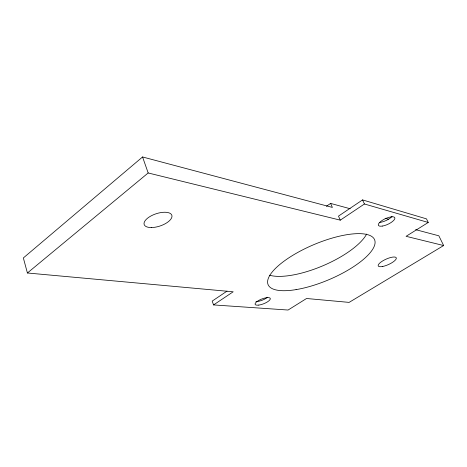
<?xml version="1.0" encoding="UTF-8"?>
<svg xmlns="http://www.w3.org/2000/svg" width="467" height="467" viewBox="0 0 467 467"><rect width="100%" height="100%" fill="white"/><g stroke="black" fill="none" stroke-linecap="round" stroke-linejoin="round"><path stroke-width="0.7" d="M326.415 206.291L330.607 203.414L332.381 207.418L142.558 156.965L23.35 257.942L27.407 272.991L233.185 291.793L213.559 304.922L212.181 301.11L227.003 291.139M27.407 272.991L148.173 172.965L340.285 220.155L364.441 203.991L428.251 222.467L406.08 236.314L443.65 245.543L438.84 235.806L415.636 229.647M428.251 222.467L426.482 218.865L362.555 199.917L338.487 216.116L340.285 220.155M443.65 245.543L349.112 302.388L306.539 298.501L288.075 310.035L213.559 304.922M330.607 203.414L350.186 208.749M385.158 218.27L388.655 219.227M362.555 199.917L364.441 203.991M142.558 156.965L148.173 172.965M267.521 297.245A8.132 2.592 -21.3 0 1 255.939 301.606M392.052 216.454A9.036 3.117 -25 0 1 379.665 222.409M366.636 234.066A57.348 19.993 -23 0 1 322.802 265.816A57.348 19.993 -23 0 1 269.558 275.221M151.261 227.557A14.588 6.427 -18.5 0 0 171.99 216.093A14.588 6.427 -18.5 0 0 150.777 216.069A14.588 6.427 -18.5 0 0 151.261 227.557M382.514 226.057A9.06 3.082 -24.9 0 0 394.919 218.13A9.06 3.082 -24.9 0 0 382.368 220.301A9.06 3.082 -24.9 0 0 382.514 226.057M382.777 266.453A9.871 2.948 -24.2 0 0 396.343 258.187A9.871 2.948 -24.2 0 0 382.648 260.948A9.871 2.948 -24.2 0 0 382.777 266.453M258.794 305.091A8.149 2.563 -21.3 0 0 270.34 298.781A8.149 2.563 -21.3 0 0 258.952 300.31A8.149 2.563 -21.3 0 0 258.794 305.091M296.09 289.61A57.797 19.083 -22.9 0 0 375.048 241.585A57.797 19.083 -22.9 0 0 292.867 255.286A57.797 19.083 -22.9 0 0 296.09 289.61"/></g></svg>
